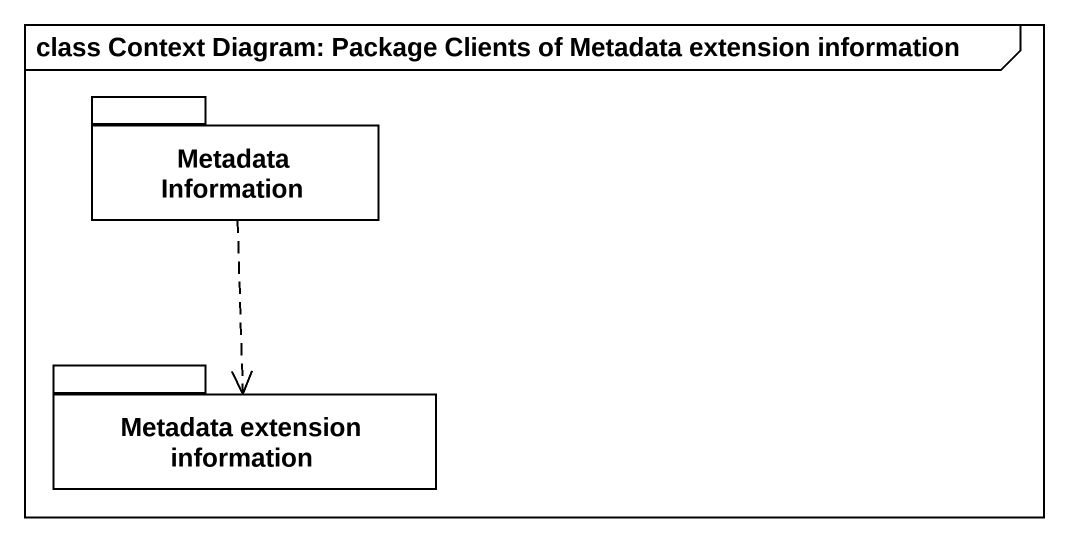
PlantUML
@startuml
mainframe class Context Diagram: Package Clients of Metadata extension information
package "Metadata Information" as Metadata_Information #FFFFFF {
}
package "Metadata extension information" as Metadata_extension #FFFFFF {
}
Metadata_Information ..> Metadata_extension
@enduml
